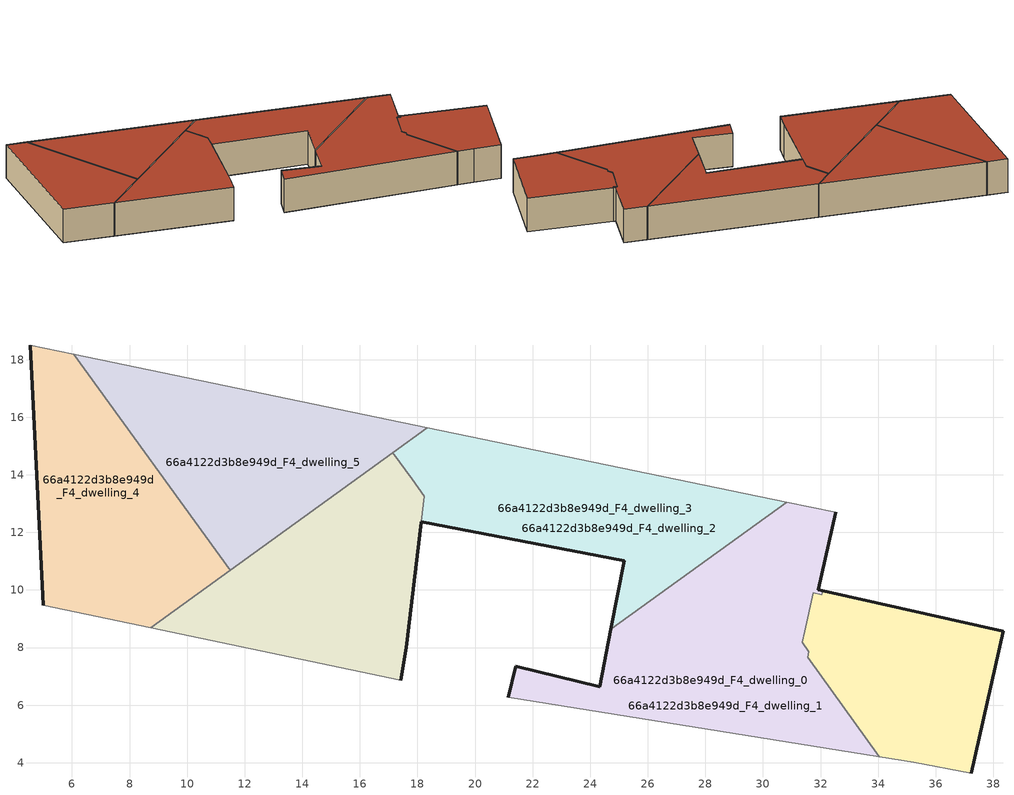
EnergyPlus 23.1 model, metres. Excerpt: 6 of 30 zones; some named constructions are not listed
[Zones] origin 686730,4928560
66a4122d3b8e949d_F4_dwelling_0
 floor to 66a4122d3b8e949d_F3_dwelling_0 (EU_floor_Construction): 37.23,3.64 38.34,8.56 32.07,9.98 32.04,9.83 31.76,9.9 31.45,8.57 31.36,8.2 31.36,8.18 31.6,7.86 31.55,7.66 34.04,4.21 35.24,4.02 z12
 floor adiabatic (EU_floor_Construction): 34.04,4.21 31.55,7.66 31.6,7.86 31.36,8.18 31.45,8.57 31.76,9.9 32.04,9.83 32.07,9.98 31.93,10.01 32.53,12.69 30.82,13.05 24.72,8.64 24.33,6.64 21.41,7.34 21.15,6.27 z12
 wall outside (EU_wall_Construction): 21.15,6.27 21.41,7.34 24.33,6.64 24.72,8.64 / 32.53,12.69 31.93,10.01 32.07,9.98 z12:15
 wall adiabatic (EU_wall_Construction): 34.04,4.21 21.15,6.27 / 30.82,13.05 32.53,12.69 z12:15
 wall to 66a4122d3b8e949d_F4_dwelling_1 (EU_wall_Construction): 32.07,9.98 32.04,9.83 31.76,9.9 31.45,8.57 31.36,8.18 31.6,7.86 31.55,7.66 34.04,4.21 z12:15
 wall to 66a4122d3b8e949d_F4_dwelling_3 (EU_wall_Construction): 24.72,8.64 30.82,13.05 z12:15
 roof outside (EU_roof_Construction): 32.53,12.69 31.93,10.01 32.07,9.98 32.04,9.83 31.76,9.9 31.45,8.57 31.36,8.2 31.36,8.18 31.6,7.86 31.55,7.66 34.04,4.21 21.15,6.27 21.41,7.34 24.33,6.64 24.72,8.64 30.82,13.05 z15; 38.34,8.56 37.23,3.64 35.24,4.02 34.04,4.21 31.55,7.66 31.6,7.86 31.36,8.18 31.36,8.2 31.45,8.57 31.76,9.9 32.04,9.83 32.07,9.98 z15
66a4122d3b8e949d_F4_dwelling_1
 floor to 66a4122d3b8e949d_F3_dwelling_1 (EU_floor_Construction): 34.04,4.21 31.55,7.66 31.6,7.86 31.36,8.18 31.36,8.2 31.45,8.57 31.76,9.9 32.04,9.83 32.07,9.98 31.93,10.01 32.53,12.69 30.82,13.05 24.72,8.64 24.33,6.64 21.41,7.34 21.15,6.27 z12; 37.23,3.64 38.34,8.56 32.07,9.98 32.04,9.83 31.76,9.9 31.45,8.57 31.36,8.2 31.36,8.18 31.6,7.86 31.55,7.66 34.04,4.21 35.24,4.02 z12
 wall outside (EU_wall_Construction): 32.07,9.98 38.34,8.56 37.23,3.64 z12:15
 wall adiabatic (EU_wall_Construction): 37.23,3.64 35.24,4.02 34.04,4.21 z12:15
 roof outside (EU_roof_Construction): 32.53,12.69 31.93,10.01 32.07,9.98 32.04,9.83 31.76,9.9 31.45,8.57 31.36,8.2 31.36,8.18 31.6,7.86 31.55,7.66 34.04,4.21 21.15,6.27 21.41,7.34 24.33,6.64 24.72,8.64 30.82,13.05 z15; 38.34,8.56 37.23,3.64 35.24,4.02 34.04,4.21 31.55,7.66 31.6,7.86 31.36,8.18 31.36,8.2 31.45,8.57 31.76,9.9 32.04,9.83 32.07,9.98 z15
66a4122d3b8e949d_F4_dwelling_2
 floor adiabatic (EU_floor_Construction): 17.42,6.87 17.62,8 18.24,13.26 17.15,14.78 8.73,8.69 z12; 30.82,13.05 18.35,15.64 17.15,14.78 18.24,13.26 18.14,12.37 25.19,11.01 24.72,8.64 z12
 wall outside (EU_wall_Construction): 18.14,12.36 17.62,8 17.42,6.87 z12:15; 18.14,12.36,15 18.14,12.37,12 18.14,12.36,12
 wall adiabatic (EU_wall_Construction): 17.42,6.87 8.73,8.69 z12:15
 wall to 66a4122d3b8e949d_F4_dwelling_3 (EU_wall_Construction): 17.15,14.78 17.81,13.85 / 17.82,13.85 18.24,13.26 18.14,12.37 z12:15; 17.82,13.85,15 17.81,13.85,12 17.82,13.85,12
 wall to 66a4122d3b8e949d_F4_dwelling_5 (EU_wall_Construction): 11.49,10.69 17.15,14.78 z12:15
 wall to 66a4122d3b8e949d_F4_dwelling_4 (EU_wall_Construction): 8.73,8.69 11.49,10.69 z12:15
 roof outside (EU_roof_Construction): 30.82,13.05 24.72,8.64 25.19,11.01 18.14,12.37 18.24,13.26 17.15,14.78 18.35,15.64 z15; 17.15,14.78 18.24,13.26 17.62,8 17.42,6.87 8.73,8.69 z15
66a4122d3b8e949d_F4_dwelling_3
 floor to 66a4122d3b8e949d_F3_dwelling_3 (EU_floor_Construction): 30.82,13.05 18.35,15.64 17.15,14.78 18.24,13.26 18.14,12.37 25.19,11.01 24.72,8.64 z12; 17.42,6.87 17.62,8 18.24,13.26 17.15,14.78 8.73,8.69 z12
 wall outside (EU_wall_Construction): 24.72,8.64 25.19,11.01 18.14,12.37 z12:15
 wall adiabatic (EU_wall_Construction): 18.35,15.64 30.82,13.05 z12:15
 wall to 66a4122d3b8e949d_F4_dwelling_5 (EU_wall_Construction): 17.15,14.78 18.35,15.64 z12:15
 roof outside (EU_roof_Construction): 30.82,13.05 24.72,8.64 25.19,11.01 18.14,12.37 18.24,13.26 17.15,14.78 18.35,15.64 z15; 17.15,14.78 18.24,13.26 17.62,8 17.42,6.87 8.73,8.69 z15
66a4122d3b8e949d_F4_dwelling_4
 floor to 66a4122d3b8e949d_F3_dwelling_4 (EU_floor_Construction): 11.49,10.69 6.07,18.2 4.56,18.51 5.01,9.47 8.73,8.69 z12
 wall outside (EU_wall_Construction): 5.01,9.47 4.56,18.51 z12:15
 wall adiabatic (EU_wall_Construction): 8.73,8.69 5.01,9.47 / 4.56,18.51 6.07,18.2 z12:15
 wall to 66a4122d3b8e949d_F4_dwelling_5 (EU_wall_Construction): 6.07,18.2 11.49,10.69 z12:15
 roof outside (EU_roof_Construction): 6.07,18.2 11.49,10.69 8.73,8.69 5.01,9.47 4.56,18.51 z15
66a4122d3b8e949d_F4_dwelling_5
 floor to 66a4122d3b8e949d_F3_dwelling_5 (EU_floor_Construction): 18.35,15.64 6.07,18.2 11.49,10.69 z12
 wall adiabatic (EU_wall_Construction): 6.07,18.2 18.35,15.64 z12:15
 roof outside (EU_roof_Construction): 18.35,15.64 11.49,10.69 6.07,18.2 z15
[HVACTEMPLATE:THERMOSTAT] Constant Heating Setpoint=20; Constant Cooling Setpoint=50
EU_HeatOnly_66a4122d3b8e949d_F0_dwelling_0; EU_HeatOnly_66a4122d3b8e949d_F0_dwelling_1; EU_HeatOnly_66a4122d3b8e949d_F0_dwelling_2; EU_HeatOnly_66a4122d3b8e949d_F0_dwelling_3; EU_HeatOnly_66a4122d3b8e949d_F0_dwelling_4; EU_HeatOnly_66a4122d3b8e949d_F0_dwelling_5; EU_HeatOnly_66a4122d3b8e949d_F1_dwelling_0; EU_HeatOnly_66a4122d3b8e949d_F1_dwelling_1; EU_HeatOnly_66a4122d3b8e949d_F1_dwelling_2; EU_HeatOnly_66a4122d3b8e949d_F1_dwelling_3; EU_HeatOnly_66a4122d3b8e949d_F1_dwelling_4; EU_HeatOnly_66a4122d3b8e949d_F1_dwelling_5; EU_HeatOnly_66a4122d3b8e949d_F2_dwelling_0; EU_HeatOnly_66a4122d3b8e949d_F2_dwelling_1; EU_HeatOnly_66a4122d3b8e949d_F2_dwelling_2; EU_HeatOnly_66a4122d3b8e949d_F2_dwelling_3; EU_HeatOnly_66a4122d3b8e949d_F2_dwelling_4; EU_HeatOnly_66a4122d3b8e949d_F2_dwelling_5; EU_HeatOnly_66a4122d3b8e949d_F3_dwelling_0; EU_HeatOnly_66a4122d3b8e949d_F3_dwelling_1; EU_HeatOnly_66a4122d3b8e949d_F3_dwelling_2; EU_HeatOnly_66a4122d3b8e949d_F3_dwelling_3; EU_HeatOnly_66a4122d3b8e949d_F3_dwelling_4; EU_HeatOnly_66a4122d3b8e949d_F3_dwelling_5; EU_HeatOnly_66a4122d3b8e949d_F4_dwelling_0; EU_HeatOnly_66a4122d3b8e949d_F4_dwelling_1; EU_HeatOnly_66a4122d3b8e949d_F4_dwelling_2; EU_HeatOnly_66a4122d3b8e949d_F4_dwelling_3; EU_HeatOnly_66a4122d3b8e949d_F4_dwelling_4; EU_HeatOnly_66a4122d3b8e949d_F4_dwelling_5
[SCHEDULE:CONSTANT]
Name | Hourly Value
EU_AlwaysOn | 1
EU_CoolingOff | 0
[SCHEDULE:FILE] Column Number=1; Rows to Skip at Top=0; Number of Hours of Data=8760; Column Separator=Comma; Interpolate to Timestep=No; Minutes per Item=60; Adjust Schedule for Daylight Savings=Yes
Name | File
EU_Step8_GainSchedule_66a4122d3b8e949d_F2_dwelling_5_f000 | ../../schedules/66a4122d3b8e949d/66a4122d3b8e949d_F2_dwelling_5_f000_gain.csv
EU_Step8_GainSchedule_66a4122d3b8e949d_F3_dwelling_0_f000 | ../../schedules/66a4122d3b8e949d/66a4122d3b8e949d_F3_dwelling_0_f000_gain.csv
EU_Step8_GainSchedule_66a4122d3b8e949d_F3_dwelling_1_f000 | ../../schedules/66a4122d3b8e949d/66a4122d3b8e949d_F3_dwelling_1_f000_gain.csv
EU_Step8_GainSchedule_66a4122d3b8e949d_F3_dwelling_2_f000 | ../../schedules/66a4122d3b8e949d/66a4122d3b8e949d_F3_dwelling_2_f000_gain.csv
EU_Step8_GainSchedule_66a4122d3b8e949d_F3_dwelling_3_f000 | ../../schedules/66a4122d3b8e949d/66a4122d3b8e949d_F3_dwelling_3_f000_gain.csv
EU_Step8_GainSchedule_66a4122d3b8e949d_F3_dwelling_4_f000 | ../../schedules/66a4122d3b8e949d/66a4122d3b8e949d_F3_dwelling_4_f000_gain.csv
EU_Step8_GainSchedule_66a4122d3b8e949d_F3_dwelling_5_f000 | ../../schedules/66a4122d3b8e949d/66a4122d3b8e949d_F3_dwelling_5_f000_gain.csv
EU_Step8_GainSchedule_66a4122d3b8e949d_F4_dwelling_0_f000 | ../../schedules/66a4122d3b8e949d/66a4122d3b8e949d_F4_dwelling_0_f000_gain.csv
EU_Step8_GainSchedule_66a4122d3b8e949d_F4_dwelling_1_f000 | ../../schedules/66a4122d3b8e949d/66a4122d3b8e949d_F4_dwelling_1_f000_gain.csv
EU_Step8_GainSchedule_66a4122d3b8e949d_F4_dwelling_2_f000 | ../../schedules/66a4122d3b8e949d/66a4122d3b8e949d_F4_dwelling_2_f000_gain.csv
EU_Step8_GainSchedule_66a4122d3b8e949d_F4_dwelling_3_f000 | ../../schedules/66a4122d3b8e949d/66a4122d3b8e949d_F4_dwelling_3_f000_gain.csv
EU_Step8_GainSchedule_66a4122d3b8e949d_F4_dwelling_4_f000 | ../../schedules/66a4122d3b8e949d/66a4122d3b8e949d_F4_dwelling_4_f000_gain.csv
EU_Step8_GainSchedule_66a4122d3b8e949d_F4_dwelling_5_f000 | ../../schedules/66a4122d3b8e949d/66a4122d3b8e949d_F4_dwelling_5_f000_gain.csv
